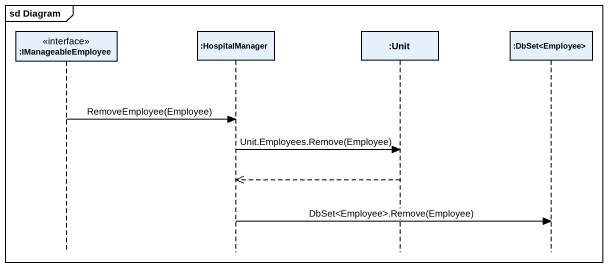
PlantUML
@startuml
mainframe sd Diagram
hide footbox
participant ":IManageableEmployee" as IManageableEmployee <<interface>>
participant ":HospitalManager" as HospitalManager
participant ":Unit" as Unit
participant ":DbSet<Employee>" as DbSet_Employee

IManageableEmployee -> HospitalManager : RemoveEmployee(Employee)
HospitalManager -> Unit : Unit.Employees.Remove(Employee)
Unit -->> HospitalManager
HospitalManager -> DbSet_Employee : DbSet<Employee>.Remove(Employee)
@enduml
